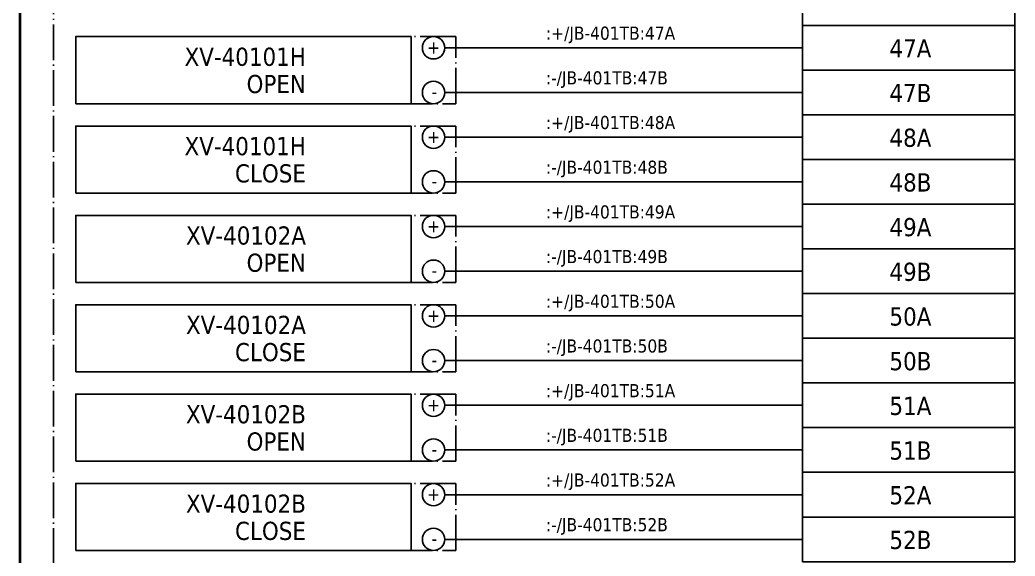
# Model space of a CAD drawing. Header units: millimetres. Extents: x 0 to 1792788, y -13 to 262234.
# Drawn here: x 0 to 89, y 199.5 to 247.5 of the extents above; entities that cross this region are included whole.
import ezdxf
from ezdxf.enums import TextEntityAlignment as Align

# ---------------------------------------------------------------- set-up
doc = ezdxf.new("R2010")
doc.units = ezdxf.units.MM
doc.linetypes.add('EPL_DASHDOT', pattern=[1, 0.8, -0.1, 0, -0.1])
for name, color, linetype, lineweight in [('EPLAN201', 7, 'Continuous', 35), ('EPLAN300', 5, 'Continuous', 25), ('EPLAN302', 5, 'Continuous', 25), ('EPLAN305', 5, 'Continuous', 25), ('EPLAN307', 134, 'EPL_DASHDOT', 25), ('EPLAN311', 7, 'Continuous', 25), ('EPLAN400', 5, 'Continuous', 35), ('EPLAN405', 7, 'Continuous', 25), ('EPLAN421', 5, 'Continuous', 35), ('EPLAN433', 251, 'Continuous', 35), ('EPLAN440', 73, 'Continuous', 35), ('EPLAN451', 7, 'Continuous', 35), ('EPLAN452', 7, 'Continuous', 35), ('EPLAN453', 7, 'Continuous', 35), ('EPLAN500', 7, 'Continuous', 35), ('EPLAN501', 7, 'Continuous', 35), ('EPLAN502', 7, 'Continuous', 35), ('EPLAN503', 7, 'Continuous', 35), ('EPLAN504', 7, 'Continuous', 35)]:
    doc.layers.add(name, color=color, linetype=linetype, lineweight=lineweight)
doc.styles.add('Tahoma', font='')
doc.styles.get('Tahoma').set_extended_font_data('Tahoma')

# ---------------------------------------------------------------- blocks, each defined once
blk = doc.blocks.new('EPLFRAME')
at = {"layer": 'EPLAN201', "linetype": 'Continuous', "lineweight": 35, "ltscale": 4}
blk.add_lwpolyline([(0, 0), (420, 0), (420, 297), (0, 297)], close=True, dxfattribs=at)
at = {"layer": 'EPLAN451', "color": 7, "style": 'Tahoma'}
for tag, p, height in [('14_10014', (101, 12), 2.257), ('14_10015', (185, 12), 2.257), ('14_10011', (101, 5), 2.257), ('14_10013', (332, 5), 1.625), ('14_10151', (73, 1), 1.625), ('14_10300', (415, 1), 1.625)]:
    blk.add_attdef(tag, p, '', height=height, dxfattribs=at)
blk.add_attdef('4_25020', text='', height=1.625, dxfattribs=at).set_placement((413, 1), align=Align.RIGHT)
at = {"layer": 'EPLAN452', "color": 7, "style": 'Tahoma'}
for tag, p, height in [('4_11041', (1, 17), 2.257), ('4_11071[1]', (1, 13), 1.625), ('4_11074[1]', (21, 13), 1.625), ('4_11070[1]', (41, 13), 1.625), ('4_11024', (73, 13), 1.625), ('4_11011', (231, 12), 2.257), ('4_11030', (301, 12), 2.257), ('4_20132_1001', (374, 13), 1.625), ('4_11071[2]', (1, 9), 1.625), ('4_11074[2]', (21, 9), 1.625), ('4_11070[2]', (41, 9), 1.625), ('4_11022', (73, 9), 1.625), ('4_20134_1001', (374, 9), 1.625), ('4_11071[3]', (1, 5), 1.625), ('4_11074[3]', (21, 5), 1.625), ('4_11070[3]', (41, 5), 1.625), ('4_11080', (73, 5), 1.625), ('4_11059', (301, 5), 1.625)]:
    blk.add_attdef(tag, p, '', height=height, dxfattribs=at)
for tag, height, p in [('4_11040', 2.257, (419, 17)), ('4_11000', 1.625, (419, 5)), ('4_11085', 1.625, (141, 1)), ('4_11086', 1.625, (183, 1))]:
    blk.add_attdef(tag, text='', height=height, dxfattribs=at).set_placement(p, align=Align.RIGHT)
at = {"layer": 'EPLAN453', "color": 7, "style": 'Tahoma'}
for tag, p in [('53_19005_1', (21, 293)), ('53_19005', (63, 293)), ('53_19005_8', (105, 293)), ('53_19005_6', (147, 293)), ('53_19005_7', (189, 293)), ('53_19005_9', (231, 293)), ('53_19005_3', (273, 293)), ('53_19005_2', (315, 293)), ('53_19005_4', (357, 293)), ('53_19005_5', (399, 293))]:
    blk.add_attdef(tag, text='', height=1.355, dxfattribs=at).set_placement(p, align=Align.BOTTOM_CENTER)
blk = doc.blocks.new('EPLSYM_LibrarySPECIAL_en_US_Symbol427_Variant5_Placement1_72')
at = {"layer": 'EPLAN421', "color": 5, "style": 'Tahoma'}
for tag, p in [('17_20029[1]', (-0.9525, 3.335)), ('17_20029[2]', (20.0025, 3.335))]:
    blk.add_attdef(tag, text='', height=1.1739, dxfattribs=at).set_placement(p, align=Align.BOTTOM_RIGHT)
at = {"layer": 'EPLAN433', "color": 251, "style": 'Tahoma'}
blk.add_attdef('17_20406_1', text='', height=1.6254, dxfattribs=at).set_placement((0.9525, 1.5875), align=Align.BOTTOM_RIGHT)
blk.add_attdef('17_20406', text='', height=1.6254, dxfattribs=at).set_placement((0.9525, 1.5875), align=Align.BOTTOM_LEFT)
blk = doc.blocks.new('EPLSYM_LibrarySPECIAL_en_US_Symbol427_Variant5_Placement1_73')
at = {"layer": 'EPLAN421', "color": 5, "style": 'Tahoma'}
for tag, p in [('17_20029[1]', (-0.9525, 3.335)), ('17_20029[2]', (20.0025, 3.335))]:
    blk.add_attdef(tag, text='', height=1.1739, dxfattribs=at).set_placement(p, align=Align.BOTTOM_RIGHT)
at = {"layer": 'EPLAN433', "color": 251, "style": 'Tahoma'}
blk.add_attdef('17_20406_1', text='', height=1.6254, dxfattribs=at).set_placement((0.9525, 1.5875), align=Align.BOTTOM_RIGHT)
blk.add_attdef('17_20406', text='', height=1.6254, dxfattribs=at).set_placement((0.9525, 1.5875), align=Align.BOTTOM_LEFT)
blk = doc.blocks.new('EPLSYM_LibrarySPECIAL_en_US_Symbol427_Variant5_Placement1_74')
at = {"layer": 'EPLAN421', "color": 5, "style": 'Tahoma'}
for tag, p in [('17_20029[1]', (-0.9525, 3.335)), ('17_20029[2]', (20.0025, 3.335))]:
    blk.add_attdef(tag, text='', height=1.1739, dxfattribs=at).set_placement(p, align=Align.BOTTOM_RIGHT)
at = {"layer": 'EPLAN433', "color": 251, "style": 'Tahoma'}
blk.add_attdef('17_20406_1', text='', height=1.6254, dxfattribs=at).set_placement((0.9525, 1.5875), align=Align.BOTTOM_RIGHT)
blk.add_attdef('17_20406', text='', height=1.6254, dxfattribs=at).set_placement((0.9525, 1.5875), align=Align.BOTTOM_LEFT)
blk = doc.blocks.new('EPLSYM_LibrarySPECIAL_en_US_Symbol427_Variant5_Placement1_75')
at = {"layer": 'EPLAN421', "color": 5, "style": 'Tahoma'}
for tag, p in [('17_20029[1]', (-0.9525, 3.335)), ('17_20029[2]', (20.0025, 3.335))]:
    blk.add_attdef(tag, text='', height=1.1739, dxfattribs=at).set_placement(p, align=Align.BOTTOM_RIGHT)
at = {"layer": 'EPLAN433', "color": 251, "style": 'Tahoma'}
blk.add_attdef('17_20406_1', text='', height=1.6254, dxfattribs=at).set_placement((0.9525, 1.5875), align=Align.BOTTOM_RIGHT)
blk.add_attdef('17_20406', text='', height=1.6254, dxfattribs=at).set_placement((0.9525, 1.5875), align=Align.BOTTOM_LEFT)
blk = doc.blocks.new('EPLSYM_LibrarySPECIAL_en_US_Symbol427_Variant5_Placement1_76')
at = {"layer": 'EPLAN421', "color": 5, "style": 'Tahoma'}
for tag, p in [('17_20029[1]', (-0.9525, 3.335)), ('17_20029[2]', (20.0025, 3.335))]:
    blk.add_attdef(tag, text='', height=1.1739, dxfattribs=at).set_placement(p, align=Align.BOTTOM_RIGHT)
at = {"layer": 'EPLAN433', "color": 251, "style": 'Tahoma'}
blk.add_attdef('17_20406_1', text='', height=1.6254, dxfattribs=at).set_placement((0.9525, 1.5875), align=Align.BOTTOM_RIGHT)
blk.add_attdef('17_20406', text='', height=1.6254, dxfattribs=at).set_placement((0.9525, 1.5875), align=Align.BOTTOM_LEFT)
blk = doc.blocks.new('EPLSYM_LibrarySPECIAL_en_US_Symbol427_Variant5_Placement1_77')
at = {"layer": 'EPLAN421', "color": 5, "style": 'Tahoma'}
for tag, p in [('17_20029[1]', (-0.9525, 3.335)), ('17_20029[2]', (20.0025, 3.335))]:
    blk.add_attdef(tag, text='', height=1.1739, dxfattribs=at).set_placement(p, align=Align.BOTTOM_RIGHT)
at = {"layer": 'EPLAN433', "color": 251, "style": 'Tahoma'}
blk.add_attdef('17_20406_1', text='', height=1.6254, dxfattribs=at).set_placement((0.9525, 1.5875), align=Align.BOTTOM_RIGHT)
blk.add_attdef('17_20406', text='', height=1.6254, dxfattribs=at).set_placement((0.9525, 1.5875), align=Align.BOTTOM_LEFT)
blk = doc.blocks.new('EPLSYM_LibrarySPECIAL_en_US_Symbol427_Variant5_Placement1_78')
at = {"layer": 'EPLAN421', "color": 5, "style": 'Tahoma'}
for tag, p in [('17_20029[1]', (-0.9525, 3.335)), ('17_20029[2]', (20.0025, 3.335))]:
    blk.add_attdef(tag, text='', height=1.1739, dxfattribs=at).set_placement(p, align=Align.BOTTOM_RIGHT)
at = {"layer": 'EPLAN433', "color": 251, "style": 'Tahoma'}
blk.add_attdef('17_20406_1', text='', height=1.6254, dxfattribs=at).set_placement((0.9525, 1.5875), align=Align.BOTTOM_RIGHT)
blk.add_attdef('17_20406', text='', height=1.6254, dxfattribs=at).set_placement((0.9525, 1.5875), align=Align.BOTTOM_LEFT)
blk = doc.blocks.new('EPLSYM_LibrarySPECIAL_en_US_Symbol427_Variant5_Placement1_79')
at = {"layer": 'EPLAN421', "color": 5, "style": 'Tahoma'}
for tag, p in [('17_20029[1]', (-0.9525, 3.335)), ('17_20029[2]', (20.0025, 3.335))]:
    blk.add_attdef(tag, text='', height=1.1739, dxfattribs=at).set_placement(p, align=Align.BOTTOM_RIGHT)
at = {"layer": 'EPLAN433', "color": 251, "style": 'Tahoma'}
blk.add_attdef('17_20406_1', text='', height=1.6254, dxfattribs=at).set_placement((0.9525, 1.5875), align=Align.BOTTOM_RIGHT)
blk.add_attdef('17_20406', text='', height=1.6254, dxfattribs=at).set_placement((0.9525, 1.5875), align=Align.BOTTOM_LEFT)
blk = doc.blocks.new('EPLSYM_LibrarySPECIAL_en_US_Symbol427_Variant5_Placement1_80')
at = {"layer": 'EPLAN421', "color": 5, "style": 'Tahoma'}
for tag, p in [('17_20029[1]', (-0.9525, 3.335)), ('17_20029[2]', (20.0025, 3.335))]:
    blk.add_attdef(tag, text='', height=1.1739, dxfattribs=at).set_placement(p, align=Align.BOTTOM_RIGHT)
at = {"layer": 'EPLAN433', "color": 251, "style": 'Tahoma'}
blk.add_attdef('17_20406_1', text='', height=1.6254, dxfattribs=at).set_placement((0.9525, 1.5875), align=Align.BOTTOM_RIGHT)
blk.add_attdef('17_20406', text='', height=1.6254, dxfattribs=at).set_placement((0.9525, 1.5875), align=Align.BOTTOM_LEFT)
blk = doc.blocks.new('EPLSYM_LibrarySPECIAL_en_US_Symbol427_Variant5_Placement1_81')
at = {"layer": 'EPLAN421', "color": 5, "style": 'Tahoma'}
for tag, p in [('17_20029[1]', (-0.9525, 3.335)), ('17_20029[2]', (20.0025, 3.335))]:
    blk.add_attdef(tag, text='', height=1.1739, dxfattribs=at).set_placement(p, align=Align.BOTTOM_RIGHT)
at = {"layer": 'EPLAN433', "color": 251, "style": 'Tahoma'}
blk.add_attdef('17_20406_1', text='', height=1.6254, dxfattribs=at).set_placement((0.9525, 1.5875), align=Align.BOTTOM_RIGHT)
blk.add_attdef('17_20406', text='', height=1.6254, dxfattribs=at).set_placement((0.9525, 1.5875), align=Align.BOTTOM_LEFT)
blk = doc.blocks.new('EPLSYM_LibrarySPECIAL_en_US_Symbol427_Variant5_Placement1_82')
at = {"layer": 'EPLAN421', "color": 5, "style": 'Tahoma'}
for tag, p in [('17_20029[1]', (-0.9525, 3.335)), ('17_20029[2]', (20.0025, 3.335))]:
    blk.add_attdef(tag, text='', height=1.1739, dxfattribs=at).set_placement(p, align=Align.BOTTOM_RIGHT)
at = {"layer": 'EPLAN433', "color": 251, "style": 'Tahoma'}
blk.add_attdef('17_20406_1', text='', height=1.6254, dxfattribs=at).set_placement((0.9525, 1.5875), align=Align.BOTTOM_RIGHT)
blk.add_attdef('17_20406', text='', height=1.6254, dxfattribs=at).set_placement((0.9525, 1.5875), align=Align.BOTTOM_LEFT)
blk = doc.blocks.new('EPLSYM_LibrarySPECIAL_en_US_Symbol427_Variant5_Placement1_83')
at = {"layer": 'EPLAN421', "color": 5, "style": 'Tahoma'}
for tag, p in [('17_20029[1]', (-0.9525, 3.335)), ('17_20029[2]', (20.0025, 3.335))]:
    blk.add_attdef(tag, text='', height=1.1739, dxfattribs=at).set_placement(p, align=Align.BOTTOM_RIGHT)
at = {"layer": 'EPLAN433', "color": 251, "style": 'Tahoma'}
blk.add_attdef('17_20406_1', text='', height=1.6254, dxfattribs=at).set_placement((0.9525, 1.5875), align=Align.BOTTOM_RIGHT)
blk.add_attdef('17_20406', text='', height=1.6254, dxfattribs=at).set_placement((0.9525, 1.5875), align=Align.BOTTOM_LEFT)
blk = doc.blocks.new('EPLSYM_LibrarySPECIAL_Symbol17_Variant3_Placement1')
at = {"layer": 'EPLAN302', "lineweight": 25, "ltscale": 4}
blk.add_line((4, 0), (1, 0), dxfattribs=at)
blk.add_circle((0, 0), 1, dxfattribs=at)
at = {"layer": 'EPLAN421', "color": 5, "style": 'Tahoma'}
blk.add_attdef('17_20039', text='', height=1.174, dxfattribs=at).set_placement((3, 1), align=Align.BOTTOM_RIGHT)
blk = doc.blocks.new('EPLSYM_LibrarySPECIAL_Symbol0_Variant0_Placement1_12')
at = {"layer": 'EPLAN305', "lineweight": 25, "ltscale": 4}
blk.add_lwpolyline([(0, -6), (30, -6), (30, 0), (0, 0)], close=True, dxfattribs=at)
at = {"layer": 'EPLAN400', "color": 5, "style": 'Tahoma'}
blk.add_attdef('17_20010', text='', height=2.2575, dxfattribs=at).set_placement((-1.5, -0.9515), align=Align.TOP_RIGHT)
at = {"layer": 'EPLAN440', "color": 73, "style": 'Tahoma'}
blk.add_attdef('17_20300', text='', height=1.6254, dxfattribs=at).set_placement((-1.5, -4.57508), align=Align.TOP_RIGHT)
at = {"layer": 'EPLAN500', "color": 7, "style": 'Tahoma'}
blk.add_attdef('17_20027', text='', height=1.6254, dxfattribs=at).set_placement((-1.5, -7.27508), align=Align.TOP_RIGHT)
at = {"layer": 'EPLAN501', "color": 7, "style": 'Tahoma'}
blk.add_attdef('17_20011', text='', height=1.6254, dxfattribs=at).set_placement((-1.5, -12.83762), align=Align.TOP_RIGHT)
at = {"layer": 'EPLAN502', "color": 7, "style": 'Tahoma'}
blk.add_attdef('17_20025', text='', height=1.6254, dxfattribs=at).set_placement((-1.5, -15.37508), align=Align.TOP_RIGHT)
at = {"layer": 'EPLAN503', "color": 7, "style": 'Tahoma'}
blk.add_attdef('17_20024', text='', height=1.6254, dxfattribs=at).set_placement((-1.5, -18.07508), align=Align.TOP_RIGHT)
at = {"layer": 'EPLAN504', "color": 7, "style": 'Tahoma'}
blk.add_attdef('17_20901[1]', text='', height=1.6254, dxfattribs=at).set_placement((-1.5, -9.97508), align=Align.TOP_RIGHT)
blk = doc.blocks.new('EPLSYM_LibrarySPECIAL_Symbol2_Variant0_Placement1_12')
at = {"layer": 'EPLAN307', "lineweight": 25, "ltscale": 4}
blk.add_lwpolyline([(0, -6), (34, -6), (34, 0), (0, 0)], close=True, dxfattribs=at)
at = {"layer": 'EPLAN400', "color": 5, "style": 'Tahoma'}
blk.add_attdef('88_20010', text='', height=2.2575, dxfattribs=at).set_placement((-1.5, -0.9515), align=Align.TOP_RIGHT)
at = {"layer": 'EPLAN500', "color": 7, "style": 'Tahoma'}
blk.add_attdef('88_20027', text='', height=1.6254, dxfattribs=at).set_placement((-1.5, -4.57508), align=Align.TOP_RIGHT)
at = {"layer": 'EPLAN501', "color": 7, "style": 'Tahoma'}
blk.add_attdef('88_20011', text='', height=1.6254, dxfattribs=at).set_placement((-1.5, -9.97508), align=Align.TOP_RIGHT)
at = {"layer": 'EPLAN502', "color": 7, "style": 'Tahoma'}
blk.add_attdef('88_20025', text='', height=1.6254, dxfattribs=at).set_placement((-1.5, -12.67508), align=Align.TOP_RIGHT)
at = {"layer": 'EPLAN503', "color": 7, "style": 'Tahoma'}
blk.add_attdef('88_20024', text='', height=1.6254, dxfattribs=at).set_placement((-1.5, -15.37508), align=Align.TOP_RIGHT)
at = {"layer": 'EPLAN504', "color": 7, "style": 'Tahoma'}
blk.add_attdef('88_20901[1]', text='', height=1.6254, dxfattribs=at).set_placement((-1.5, -7.27508), align=Align.TOP_RIGHT)
blk = doc.blocks.new('EPLSYM_LibrarySPECIAL_Symbol0_Variant0_Placement1_13')
at = {"layer": 'EPLAN305', "lineweight": 25, "ltscale": 4}
blk.add_lwpolyline([(0, -6), (30, -6), (30, 0), (0, 0)], close=True, dxfattribs=at)
at = {"layer": 'EPLAN400', "color": 5, "style": 'Tahoma'}
blk.add_attdef('17_20010', text='', height=2.2575, dxfattribs=at).set_placement((-1.5, -0.9515), align=Align.TOP_RIGHT)
at = {"layer": 'EPLAN440', "color": 73, "style": 'Tahoma'}
blk.add_attdef('17_20300', text='', height=1.6254, dxfattribs=at).set_placement((-1.5, -4.57508), align=Align.TOP_RIGHT)
at = {"layer": 'EPLAN500', "color": 7, "style": 'Tahoma'}
blk.add_attdef('17_20027', text='', height=1.6254, dxfattribs=at).set_placement((-1.5, -7.27508), align=Align.TOP_RIGHT)
at = {"layer": 'EPLAN501', "color": 7, "style": 'Tahoma'}
blk.add_attdef('17_20011', text='', height=1.6254, dxfattribs=at).set_placement((-1.5, -12.83762), align=Align.TOP_RIGHT)
at = {"layer": 'EPLAN502', "color": 7, "style": 'Tahoma'}
blk.add_attdef('17_20025', text='', height=1.6254, dxfattribs=at).set_placement((-1.5, -15.37508), align=Align.TOP_RIGHT)
at = {"layer": 'EPLAN503', "color": 7, "style": 'Tahoma'}
blk.add_attdef('17_20024', text='', height=1.6254, dxfattribs=at).set_placement((-1.5, -18.07508), align=Align.TOP_RIGHT)
at = {"layer": 'EPLAN504', "color": 7, "style": 'Tahoma'}
blk.add_attdef('17_20901[1]', text='', height=1.6254, dxfattribs=at).set_placement((-1.5, -9.97508), align=Align.TOP_RIGHT)
blk = doc.blocks.new('EPLSYM_LibrarySPECIAL_Symbol2_Variant0_Placement1_13')
at = {"layer": 'EPLAN307', "lineweight": 25, "ltscale": 4}
blk.add_lwpolyline([(0, -6), (34, -6), (34, 0), (0, 0)], close=True, dxfattribs=at)
at = {"layer": 'EPLAN400', "color": 5, "style": 'Tahoma'}
blk.add_attdef('88_20010', text='', height=2.2575, dxfattribs=at).set_placement((-1.5, -0.9515), align=Align.TOP_RIGHT)
at = {"layer": 'EPLAN500', "color": 7, "style": 'Tahoma'}
blk.add_attdef('88_20027', text='', height=1.6254, dxfattribs=at).set_placement((-1.5, -4.57508), align=Align.TOP_RIGHT)
at = {"layer": 'EPLAN501', "color": 7, "style": 'Tahoma'}
blk.add_attdef('88_20011', text='', height=1.6254, dxfattribs=at).set_placement((-1.5, -9.97508), align=Align.TOP_RIGHT)
at = {"layer": 'EPLAN502', "color": 7, "style": 'Tahoma'}
blk.add_attdef('88_20025', text='', height=1.6254, dxfattribs=at).set_placement((-1.5, -12.67508), align=Align.TOP_RIGHT)
at = {"layer": 'EPLAN503', "color": 7, "style": 'Tahoma'}
blk.add_attdef('88_20024', text='', height=1.6254, dxfattribs=at).set_placement((-1.5, -15.37508), align=Align.TOP_RIGHT)
at = {"layer": 'EPLAN504', "color": 7, "style": 'Tahoma'}
blk.add_attdef('88_20901[1]', text='', height=1.6254, dxfattribs=at).set_placement((-1.5, -7.27508), align=Align.TOP_RIGHT)
blk = doc.blocks.new('EPLSYM_LibrarySPECIAL_Symbol0_Variant0_Placement1_14')
at = {"layer": 'EPLAN305', "lineweight": 25, "ltscale": 4}
blk.add_lwpolyline([(0, -6), (30, -6), (30, 0), (0, 0)], close=True, dxfattribs=at)
at = {"layer": 'EPLAN400', "color": 5, "style": 'Tahoma'}
blk.add_attdef('17_20010', text='', height=2.2575, dxfattribs=at).set_placement((-1.5, -0.9515), align=Align.TOP_RIGHT)
at = {"layer": 'EPLAN440', "color": 73, "style": 'Tahoma'}
blk.add_attdef('17_20300', text='', height=1.6254, dxfattribs=at).set_placement((-1.5, -4.57508), align=Align.TOP_RIGHT)
at = {"layer": 'EPLAN500', "color": 7, "style": 'Tahoma'}
blk.add_attdef('17_20027', text='', height=1.6254, dxfattribs=at).set_placement((-1.5, -7.27508), align=Align.TOP_RIGHT)
at = {"layer": 'EPLAN501', "color": 7, "style": 'Tahoma'}
blk.add_attdef('17_20011', text='', height=1.6254, dxfattribs=at).set_placement((-1.5, -12.83762), align=Align.TOP_RIGHT)
at = {"layer": 'EPLAN502', "color": 7, "style": 'Tahoma'}
blk.add_attdef('17_20025', text='', height=1.6254, dxfattribs=at).set_placement((-1.5, -15.37508), align=Align.TOP_RIGHT)
at = {"layer": 'EPLAN503', "color": 7, "style": 'Tahoma'}
blk.add_attdef('17_20024', text='', height=1.6254, dxfattribs=at).set_placement((-1.5, -18.07508), align=Align.TOP_RIGHT)
at = {"layer": 'EPLAN504', "color": 7, "style": 'Tahoma'}
blk.add_attdef('17_20901[1]', text='', height=1.6254, dxfattribs=at).set_placement((-1.5, -9.97508), align=Align.TOP_RIGHT)
blk = doc.blocks.new('EPLSYM_LibrarySPECIAL_Symbol2_Variant0_Placement1_14')
at = {"layer": 'EPLAN307', "lineweight": 25, "ltscale": 4}
blk.add_lwpolyline([(0, -6), (34, -6), (34, 0), (0, 0)], close=True, dxfattribs=at)
at = {"layer": 'EPLAN400', "color": 5, "style": 'Tahoma'}
blk.add_attdef('88_20010', text='', height=2.2575, dxfattribs=at).set_placement((-1.5, -0.9515), align=Align.TOP_RIGHT)
at = {"layer": 'EPLAN500', "color": 7, "style": 'Tahoma'}
blk.add_attdef('88_20027', text='', height=1.6254, dxfattribs=at).set_placement((-1.5, -4.57508), align=Align.TOP_RIGHT)
at = {"layer": 'EPLAN501', "color": 7, "style": 'Tahoma'}
blk.add_attdef('88_20011', text='', height=1.6254, dxfattribs=at).set_placement((-1.5, -9.97508), align=Align.TOP_RIGHT)
at = {"layer": 'EPLAN502', "color": 7, "style": 'Tahoma'}
blk.add_attdef('88_20025', text='', height=1.6254, dxfattribs=at).set_placement((-1.5, -12.67508), align=Align.TOP_RIGHT)
at = {"layer": 'EPLAN503', "color": 7, "style": 'Tahoma'}
blk.add_attdef('88_20024', text='', height=1.6254, dxfattribs=at).set_placement((-1.5, -15.37508), align=Align.TOP_RIGHT)
at = {"layer": 'EPLAN504', "color": 7, "style": 'Tahoma'}
blk.add_attdef('88_20901[1]', text='', height=1.6254, dxfattribs=at).set_placement((-1.5, -7.27508), align=Align.TOP_RIGHT)
blk = doc.blocks.new('EPLSYM_LibrarySPECIAL_Symbol0_Variant0_Placement1_15')
at = {"layer": 'EPLAN305', "lineweight": 25, "ltscale": 4}
blk.add_lwpolyline([(0, -6), (30, -6), (30, 0), (0, 0)], close=True, dxfattribs=at)
at = {"layer": 'EPLAN400', "color": 5, "style": 'Tahoma'}
blk.add_attdef('17_20010', text='', height=2.2575, dxfattribs=at).set_placement((-1.5, -0.9515), align=Align.TOP_RIGHT)
at = {"layer": 'EPLAN440', "color": 73, "style": 'Tahoma'}
blk.add_attdef('17_20300', text='', height=1.6254, dxfattribs=at).set_placement((-1.5, -4.57508), align=Align.TOP_RIGHT)
at = {"layer": 'EPLAN500', "color": 7, "style": 'Tahoma'}
blk.add_attdef('17_20027', text='', height=1.6254, dxfattribs=at).set_placement((-1.5, -7.27508), align=Align.TOP_RIGHT)
at = {"layer": 'EPLAN501', "color": 7, "style": 'Tahoma'}
blk.add_attdef('17_20011', text='', height=1.6254, dxfattribs=at).set_placement((-1.5, -12.83762), align=Align.TOP_RIGHT)
at = {"layer": 'EPLAN502', "color": 7, "style": 'Tahoma'}
blk.add_attdef('17_20025', text='', height=1.6254, dxfattribs=at).set_placement((-1.5, -15.37508), align=Align.TOP_RIGHT)
at = {"layer": 'EPLAN503', "color": 7, "style": 'Tahoma'}
blk.add_attdef('17_20024', text='', height=1.6254, dxfattribs=at).set_placement((-1.5, -18.07508), align=Align.TOP_RIGHT)
at = {"layer": 'EPLAN504', "color": 7, "style": 'Tahoma'}
blk.add_attdef('17_20901[1]', text='', height=1.6254, dxfattribs=at).set_placement((-1.5, -9.97508), align=Align.TOP_RIGHT)
blk = doc.blocks.new('EPLSYM_LibrarySPECIAL_Symbol2_Variant0_Placement1_15')
at = {"layer": 'EPLAN307', "lineweight": 25, "ltscale": 4}
blk.add_lwpolyline([(0, -6), (34, -6), (34, 0), (0, 0)], close=True, dxfattribs=at)
at = {"layer": 'EPLAN400', "color": 5, "style": 'Tahoma'}
blk.add_attdef('88_20010', text='', height=2.2575, dxfattribs=at).set_placement((-1.5, -0.9515), align=Align.TOP_RIGHT)
at = {"layer": 'EPLAN500', "color": 7, "style": 'Tahoma'}
blk.add_attdef('88_20027', text='', height=1.6254, dxfattribs=at).set_placement((-1.5, -4.57508), align=Align.TOP_RIGHT)
at = {"layer": 'EPLAN501', "color": 7, "style": 'Tahoma'}
blk.add_attdef('88_20011', text='', height=1.6254, dxfattribs=at).set_placement((-1.5, -9.97508), align=Align.TOP_RIGHT)
at = {"layer": 'EPLAN502', "color": 7, "style": 'Tahoma'}
blk.add_attdef('88_20025', text='', height=1.6254, dxfattribs=at).set_placement((-1.5, -12.67508), align=Align.TOP_RIGHT)
at = {"layer": 'EPLAN503', "color": 7, "style": 'Tahoma'}
blk.add_attdef('88_20024', text='', height=1.6254, dxfattribs=at).set_placement((-1.5, -15.37508), align=Align.TOP_RIGHT)
at = {"layer": 'EPLAN504', "color": 7, "style": 'Tahoma'}
blk.add_attdef('88_20901[1]', text='', height=1.6254, dxfattribs=at).set_placement((-1.5, -7.27508), align=Align.TOP_RIGHT)
blk = doc.blocks.new('EPLSYM_LibrarySPECIAL_Symbol0_Variant0_Placement1_16')
at = {"layer": 'EPLAN305', "lineweight": 25, "ltscale": 4}
blk.add_lwpolyline([(0, -6), (30, -6), (30, 0), (0, 0)], close=True, dxfattribs=at)
at = {"layer": 'EPLAN400', "color": 5, "style": 'Tahoma'}
blk.add_attdef('17_20010', text='', height=2.2575, dxfattribs=at).set_placement((-1.5, -0.9515), align=Align.TOP_RIGHT)
at = {"layer": 'EPLAN440', "color": 73, "style": 'Tahoma'}
blk.add_attdef('17_20300', text='', height=1.6254, dxfattribs=at).set_placement((-1.5, -4.57508), align=Align.TOP_RIGHT)
at = {"layer": 'EPLAN500', "color": 7, "style": 'Tahoma'}
blk.add_attdef('17_20027', text='', height=1.6254, dxfattribs=at).set_placement((-1.5, -7.27508), align=Align.TOP_RIGHT)
at = {"layer": 'EPLAN501', "color": 7, "style": 'Tahoma'}
blk.add_attdef('17_20011', text='', height=1.6254, dxfattribs=at).set_placement((-1.5, -12.83762), align=Align.TOP_RIGHT)
at = {"layer": 'EPLAN502', "color": 7, "style": 'Tahoma'}
blk.add_attdef('17_20025', text='', height=1.6254, dxfattribs=at).set_placement((-1.5, -15.37508), align=Align.TOP_RIGHT)
at = {"layer": 'EPLAN503', "color": 7, "style": 'Tahoma'}
blk.add_attdef('17_20024', text='', height=1.6254, dxfattribs=at).set_placement((-1.5, -18.07508), align=Align.TOP_RIGHT)
at = {"layer": 'EPLAN504', "color": 7, "style": 'Tahoma'}
blk.add_attdef('17_20901[1]', text='', height=1.6254, dxfattribs=at).set_placement((-1.5, -9.97508), align=Align.TOP_RIGHT)
blk = doc.blocks.new('EPLSYM_LibrarySPECIAL_Symbol2_Variant0_Placement1_16')
at = {"layer": 'EPLAN307', "lineweight": 25, "ltscale": 4}
blk.add_lwpolyline([(0, -6), (34, -6), (34, 0), (0, 0)], close=True, dxfattribs=at)
at = {"layer": 'EPLAN400', "color": 5, "style": 'Tahoma'}
blk.add_attdef('88_20010', text='', height=2.2575, dxfattribs=at).set_placement((-1.5, -0.9515), align=Align.TOP_RIGHT)
at = {"layer": 'EPLAN500', "color": 7, "style": 'Tahoma'}
blk.add_attdef('88_20027', text='', height=1.6254, dxfattribs=at).set_placement((-1.5, -4.57508), align=Align.TOP_RIGHT)
at = {"layer": 'EPLAN501', "color": 7, "style": 'Tahoma'}
blk.add_attdef('88_20011', text='', height=1.6254, dxfattribs=at).set_placement((-1.5, -9.97508), align=Align.TOP_RIGHT)
at = {"layer": 'EPLAN502', "color": 7, "style": 'Tahoma'}
blk.add_attdef('88_20025', text='', height=1.6254, dxfattribs=at).set_placement((-1.5, -12.67508), align=Align.TOP_RIGHT)
at = {"layer": 'EPLAN503', "color": 7, "style": 'Tahoma'}
blk.add_attdef('88_20024', text='', height=1.6254, dxfattribs=at).set_placement((-1.5, -15.37508), align=Align.TOP_RIGHT)
at = {"layer": 'EPLAN504', "color": 7, "style": 'Tahoma'}
blk.add_attdef('88_20901[1]', text='', height=1.6254, dxfattribs=at).set_placement((-1.5, -7.27508), align=Align.TOP_RIGHT)
blk = doc.blocks.new('EPLSYM_LibrarySPECIAL_Symbol0_Variant0_Placement1_17')
at = {"layer": 'EPLAN305', "lineweight": 25, "ltscale": 4}
blk.add_lwpolyline([(0, -6), (30, -6), (30, 0), (0, 0)], close=True, dxfattribs=at)
at = {"layer": 'EPLAN400', "color": 5, "style": 'Tahoma'}
blk.add_attdef('17_20010', text='', height=2.2575, dxfattribs=at).set_placement((-1.5, -0.9515), align=Align.TOP_RIGHT)
at = {"layer": 'EPLAN440', "color": 73, "style": 'Tahoma'}
blk.add_attdef('17_20300', text='', height=1.6254, dxfattribs=at).set_placement((-1.5, -4.57508), align=Align.TOP_RIGHT)
at = {"layer": 'EPLAN500', "color": 7, "style": 'Tahoma'}
blk.add_attdef('17_20027', text='', height=1.6254, dxfattribs=at).set_placement((-1.5, -7.27508), align=Align.TOP_RIGHT)
at = {"layer": 'EPLAN501', "color": 7, "style": 'Tahoma'}
blk.add_attdef('17_20011', text='', height=1.6254, dxfattribs=at).set_placement((-1.5, -12.83762), align=Align.TOP_RIGHT)
at = {"layer": 'EPLAN502', "color": 7, "style": 'Tahoma'}
blk.add_attdef('17_20025', text='', height=1.6254, dxfattribs=at).set_placement((-1.5, -15.37508), align=Align.TOP_RIGHT)
at = {"layer": 'EPLAN503', "color": 7, "style": 'Tahoma'}
blk.add_attdef('17_20024', text='', height=1.6254, dxfattribs=at).set_placement((-1.5, -18.07508), align=Align.TOP_RIGHT)
at = {"layer": 'EPLAN504', "color": 7, "style": 'Tahoma'}
blk.add_attdef('17_20901[1]', text='', height=1.6254, dxfattribs=at).set_placement((-1.5, -9.97508), align=Align.TOP_RIGHT)
blk = doc.blocks.new('EPLSYM_LibrarySPECIAL_Symbol2_Variant0_Placement1_17')
at = {"layer": 'EPLAN307', "lineweight": 25, "ltscale": 4}
blk.add_lwpolyline([(0, -6), (34, -6), (34, 0), (0, 0)], close=True, dxfattribs=at)
at = {"layer": 'EPLAN400', "color": 5, "style": 'Tahoma'}
blk.add_attdef('88_20010', text='', height=2.2575, dxfattribs=at).set_placement((-1.5, -0.9515), align=Align.TOP_RIGHT)
at = {"layer": 'EPLAN500', "color": 7, "style": 'Tahoma'}
blk.add_attdef('88_20027', text='', height=1.6254, dxfattribs=at).set_placement((-1.5, -4.57508), align=Align.TOP_RIGHT)
at = {"layer": 'EPLAN501', "color": 7, "style": 'Tahoma'}
blk.add_attdef('88_20011', text='', height=1.6254, dxfattribs=at).set_placement((-1.5, -9.97508), align=Align.TOP_RIGHT)
at = {"layer": 'EPLAN502', "color": 7, "style": 'Tahoma'}
blk.add_attdef('88_20025', text='', height=1.6254, dxfattribs=at).set_placement((-1.5, -12.67508), align=Align.TOP_RIGHT)
at = {"layer": 'EPLAN503', "color": 7, "style": 'Tahoma'}
blk.add_attdef('88_20024', text='', height=1.6254, dxfattribs=at).set_placement((-1.5, -15.37508), align=Align.TOP_RIGHT)
at = {"layer": 'EPLAN504', "color": 7, "style": 'Tahoma'}
blk.add_attdef('88_20901[1]', text='', height=1.6254, dxfattribs=at).set_placement((-1.5, -7.27508), align=Align.TOP_RIGHT)
blk = doc.blocks.new('EPLSYM_LibrarySPECIAL_Symbol308_Variant0_Placement0')
at = {"layer": 'EPLAN405', "color": 7, "style": 'Tahoma'}
for tag, p in [('17_31011', (1.5, 6.35)), ('17_31002', (1.5, 0.5))]:
    blk.add_attdef(tag, text='', height=1.174, dxfattribs=at).set_placement(p, align=Align.BOTTOM_LEFT)
for tag, p in [('17_31004', (1.5, 4.4)), ('17_31003', (1.5, 2.45))]:
    blk.add_attdef(tag, p, '', height=1.174, dxfattribs=at)
blk = doc.blocks.new('EPLSYM_LibrarySPECIAL_Symbol2_Variant0_Placement1_22')
at = {"layer": 'EPLAN307', "lineweight": 25, "ltscale": 4}
blk.add_lwpolyline([(0, -182), (119, -182), (119, 0), (0, 0)], close=True, dxfattribs=at)
at = {"layer": 'EPLAN400', "color": 5, "style": 'Tahoma'}
blk.add_attdef('88_20010', text='', height=2.2575, dxfattribs=at).set_placement((-1.5, -0.9515), align=Align.TOP_RIGHT)
at = {"layer": 'EPLAN500', "color": 7, "style": 'Tahoma'}
blk.add_attdef('88_20027', text='', height=1.6254, dxfattribs=at).set_placement((-1.5, -4.57508), align=Align.TOP_RIGHT)
at = {"layer": 'EPLAN501', "color": 7, "style": 'Tahoma'}
blk.add_attdef('88_20011', text='', height=1.6254, dxfattribs=at).set_placement((-1.5, -9.97508), align=Align.TOP_RIGHT)
at = {"layer": 'EPLAN502', "color": 7, "style": 'Tahoma'}
blk.add_attdef('88_20025', text='', height=1.6254, dxfattribs=at).set_placement((-1.5, -12.67508), align=Align.TOP_RIGHT)
at = {"layer": 'EPLAN503', "color": 7, "style": 'Tahoma'}
blk.add_attdef('88_20024', text='', height=1.6254, dxfattribs=at).set_placement((-1.5, -15.37508), align=Align.TOP_RIGHT)
at = {"layer": 'EPLAN504', "color": 7, "style": 'Tahoma'}
blk.add_attdef('88_20901[1]', text='', height=1.6254, dxfattribs=at).set_placement((-1.5, -7.27508), align=Align.TOP_RIGHT)

msp = doc.modelspace()

# ---------------------------------------------------------------- linework, layer by layer
at = {"layer": 'EPLAN300', "lineweight": 25, "ltscale": 4}
for points in [[(70, 247), (89, 247), (89, 251), (70, 251)], [(70, 243), (89, 243), (89, 247), (70, 247)], [(70, 239), (89, 239), (89, 243), (70, 243)], [(70, 235), (89, 235), (89, 239), (70, 239)], [(70, 231), (89, 231), (89, 235), (70, 235)], [(70, 227), (89, 227), (89, 231), (70, 231)], [(70, 223), (89, 223), (89, 227), (70, 227)], [(70, 219), (89, 219), (89, 223), (70, 223)], [(70, 215), (89, 215), (89, 219), (70, 219)], [(70, 211), (89, 211), (89, 215), (70, 215)], [(70, 207), (89, 207), (89, 211), (70, 211)], [(70, 203), (89, 203), (89, 207), (70, 207)], [(70, 199), (89, 199), (89, 203), (70, 203)]]:
    msp.add_lwpolyline(points, close=True, dxfattribs=at)
at = {"layer": 'EPLAN311', "ltscale": 4}
for p, q in [((70, 245), (39, 245)), ((70, 241), (39, 241)), ((70, 237), (39, 237)), ((70, 233), (39, 233)), ((70, 229), (39, 229)), ((70, 225), (39, 225)), ((70, 221), (39, 221)), ((70, 217), (39, 217)), ((70, 213), (39, 213)), ((70, 209), (39, 209)), ((70, 205), (39, 205)), ((70, 201), (39, 201))]:
    msp.add_line(p, q, dxfattribs=at)

# ---------------------------------------------------------------- block references
for name, p in [('EPLFRAME', (0, 0)), ('EPLSYM_LibrarySPECIAL_Symbol2_Variant0_Placement1_22', (3, 284)), ('EPLSYM_LibrarySPECIAL_Symbol2_Variant0_Placement1_12', (5, 246)), ('EPLSYM_LibrarySPECIAL_Symbol2_Variant0_Placement1_13', (5, 238)), ('EPLSYM_LibrarySPECIAL_Symbol2_Variant0_Placement1_14', (5, 230)), ('EPLSYM_LibrarySPECIAL_Symbol2_Variant0_Placement1_15', (5, 222)), ('EPLSYM_LibrarySPECIAL_Symbol2_Variant0_Placement1_16', (5, 214)), ('EPLSYM_LibrarySPECIAL_Symbol2_Variant0_Placement1_17', (5, 206))]:
    msp.add_blockref(name, p)
ref = msp.add_blockref('EPLSYM_LibrarySPECIAL_Symbol308_Variant0_Placement0', (47, 245))
ref.add_attrib('17_31011', ':+/JB-401TB:47A', dxfattribs={"layer": 'EPLAN405', "color": 7, "height": 1.1739, "style": 'Tahoma'}).set_placement((47.055, 245.374), align=Align.BOTTOM_LEFT)
ref = msp.add_blockref('EPLSYM_LibrarySPECIAL_Symbol0_Variant0_Placement1_12', (5, 246))
ref.add_attrib('17_20011', 'XV-40101H', dxfattribs={"layer": 'EPLAN501', "color": 7, "height": 1.6254, "style": 'Tahoma'}).set_placement((25.586, 245.012), align=Align.TOP_RIGHT)
ref.add_attrib('17_20011/1', 'OPEN', dxfattribs={"layer": 'EPLAN501', "color": 7, "height": 1.6254, "style": 'Tahoma'}).set_placement((25.586, 242.574), align=Align.TOP_RIGHT)
ref = msp.add_blockref('EPLSYM_LibrarySPECIAL_Symbol17_Variant3_Placement1', (37, 245))
ref.add_attrib('17_20039', '+', dxfattribs={"layer": 'EPLAN421', "color": 5, "height": 1.174, "style": 'Tahoma'}).set_placement((37.591, 244.117), align=Align.BOTTOM_RIGHT)
ref = msp.add_blockref('EPLSYM_LibrarySPECIAL_en_US_Symbol427_Variant5_Placement1_72', (70, 245))
ref.add_attrib('17_20011', '47A', dxfattribs={"layer": 'EPLAN501', "color": 7, "height": 1.6254, "style": 'Tahoma'}).set_placement((79.661, 243.65), align=Align.BOTTOM_CENTER)
ref = msp.add_blockref('EPLSYM_LibrarySPECIAL_Symbol308_Variant0_Placement0', (47, 241))
ref.add_attrib('17_31011', ':-/JB-401TB:47B', dxfattribs={"layer": 'EPLAN405', "color": 7, "height": 1.1739, "style": 'Tahoma'}).set_placement((47.055, 241.374), align=Align.BOTTOM_LEFT)
ref = msp.add_blockref('EPLSYM_LibrarySPECIAL_Symbol17_Variant3_Placement1', (37, 241))
ref.add_attrib('17_20039', '-', dxfattribs={"layer": 'EPLAN421', "color": 5, "height": 1.174, "style": 'Tahoma'}).set_placement((37.316, 240.132), align=Align.BOTTOM_RIGHT)
ref = msp.add_blockref('EPLSYM_LibrarySPECIAL_en_US_Symbol427_Variant5_Placement1_73', (70, 241))
ref.add_attrib('17_20011', '47B', dxfattribs={"layer": 'EPLAN501', "color": 7, "height": 1.6254, "style": 'Tahoma'}).set_placement((79.661, 239.65), align=Align.BOTTOM_CENTER)
ref = msp.add_blockref('EPLSYM_LibrarySPECIAL_Symbol308_Variant0_Placement0', (47, 237))
ref.add_attrib('17_31011', ':+/JB-401TB:48A', dxfattribs={"layer": 'EPLAN405', "color": 7, "height": 1.1739, "style": 'Tahoma'}).set_placement((47.055, 237.374), align=Align.BOTTOM_LEFT)
ref = msp.add_blockref('EPLSYM_LibrarySPECIAL_Symbol0_Variant0_Placement1_13', (5, 238))
ref.add_attrib('17_20011', 'XV-40101H', dxfattribs={"layer": 'EPLAN501', "color": 7, "height": 1.6254, "style": 'Tahoma'}).set_placement((25.586, 237.012), align=Align.TOP_RIGHT)
ref.add_attrib('17_20011/1', 'CLOSE', dxfattribs={"layer": 'EPLAN501', "color": 7, "height": 1.6254, "style": 'Tahoma'}).set_placement((25.586, 234.574), align=Align.TOP_RIGHT)
ref = msp.add_blockref('EPLSYM_LibrarySPECIAL_Symbol17_Variant3_Placement1', (37, 237))
ref.add_attrib('17_20039', '+', dxfattribs={"layer": 'EPLAN421', "color": 5, "height": 1.174, "style": 'Tahoma'}).set_placement((37.591, 236.117), align=Align.BOTTOM_RIGHT)
ref = msp.add_blockref('EPLSYM_LibrarySPECIAL_en_US_Symbol427_Variant5_Placement1_74', (70, 237))
ref.add_attrib('17_20011', '48A', dxfattribs={"layer": 'EPLAN501', "color": 7, "height": 1.6254, "style": 'Tahoma'}).set_placement((79.661, 235.65), align=Align.BOTTOM_CENTER)
ref = msp.add_blockref('EPLSYM_LibrarySPECIAL_Symbol308_Variant0_Placement0', (47, 233))
ref.add_attrib('17_31011', ':-/JB-401TB:48B', dxfattribs={"layer": 'EPLAN405', "color": 7, "height": 1.1739, "style": 'Tahoma'}).set_placement((47.055, 233.374), align=Align.BOTTOM_LEFT)
ref = msp.add_blockref('EPLSYM_LibrarySPECIAL_Symbol17_Variant3_Placement1', (37, 233))
ref.add_attrib('17_20039', '-', dxfattribs={"layer": 'EPLAN421', "color": 5, "height": 1.174, "style": 'Tahoma'}).set_placement((37.316, 232.132), align=Align.BOTTOM_RIGHT)
ref = msp.add_blockref('EPLSYM_LibrarySPECIAL_en_US_Symbol427_Variant5_Placement1_75', (70, 233))
ref.add_attrib('17_20011', '48B', dxfattribs={"layer": 'EPLAN501', "color": 7, "height": 1.6254, "style": 'Tahoma'}).set_placement((79.661, 231.65), align=Align.BOTTOM_CENTER)
ref = msp.add_blockref('EPLSYM_LibrarySPECIAL_Symbol308_Variant0_Placement0', (47, 229))
ref.add_attrib('17_31011', ':+/JB-401TB:49A', dxfattribs={"layer": 'EPLAN405', "color": 7, "height": 1.1739, "style": 'Tahoma'}).set_placement((47.055, 229.374), align=Align.BOTTOM_LEFT)
ref = msp.add_blockref('EPLSYM_LibrarySPECIAL_Symbol0_Variant0_Placement1_14', (5, 230))
ref.add_attrib('17_20011', 'XV-40102A', dxfattribs={"layer": 'EPLAN501', "color": 7, "height": 1.6254, "style": 'Tahoma'}).set_placement((25.586, 229.012), align=Align.TOP_RIGHT)
ref.add_attrib('17_20011/1', 'OPEN', dxfattribs={"layer": 'EPLAN501', "color": 7, "height": 1.6254, "style": 'Tahoma'}).set_placement((25.586, 226.574), align=Align.TOP_RIGHT)
ref = msp.add_blockref('EPLSYM_LibrarySPECIAL_Symbol17_Variant3_Placement1', (37, 229))
ref.add_attrib('17_20039', '+', dxfattribs={"layer": 'EPLAN421', "color": 5, "height": 1.174, "style": 'Tahoma'}).set_placement((37.591, 228.117), align=Align.BOTTOM_RIGHT)
ref = msp.add_blockref('EPLSYM_LibrarySPECIAL_en_US_Symbol427_Variant5_Placement1_76', (70, 229))
ref.add_attrib('17_20011', '49A', dxfattribs={"layer": 'EPLAN501', "color": 7, "height": 1.6254, "style": 'Tahoma'}).set_placement((79.661, 227.65), align=Align.BOTTOM_CENTER)
ref = msp.add_blockref('EPLSYM_LibrarySPECIAL_Symbol308_Variant0_Placement0', (47, 225))
ref.add_attrib('17_31011', ':-/JB-401TB:49B', dxfattribs={"layer": 'EPLAN405', "color": 7, "height": 1.1739, "style": 'Tahoma'}).set_placement((47.055, 225.374), align=Align.BOTTOM_LEFT)
ref = msp.add_blockref('EPLSYM_LibrarySPECIAL_Symbol17_Variant3_Placement1', (37, 225))
ref.add_attrib('17_20039', '-', dxfattribs={"layer": 'EPLAN421', "color": 5, "height": 1.174, "style": 'Tahoma'}).set_placement((37.316, 224.132), align=Align.BOTTOM_RIGHT)
ref = msp.add_blockref('EPLSYM_LibrarySPECIAL_en_US_Symbol427_Variant5_Placement1_77', (70, 225))
ref.add_attrib('17_20011', '49B', dxfattribs={"layer": 'EPLAN501', "color": 7, "height": 1.6254, "style": 'Tahoma'}).set_placement((79.661, 223.65), align=Align.BOTTOM_CENTER)
ref = msp.add_blockref('EPLSYM_LibrarySPECIAL_Symbol308_Variant0_Placement0', (47, 221))
ref.add_attrib('17_31011', ':+/JB-401TB:50A', dxfattribs={"layer": 'EPLAN405', "color": 7, "height": 1.1739, "style": 'Tahoma'}).set_placement((47.055, 221.374), align=Align.BOTTOM_LEFT)
ref = msp.add_blockref('EPLSYM_LibrarySPECIAL_Symbol0_Variant0_Placement1_15', (5, 222))
ref.add_attrib('17_20011', 'XV-40102A', dxfattribs={"layer": 'EPLAN501', "color": 7, "height": 1.6254, "style": 'Tahoma'}).set_placement((25.586, 221.012), align=Align.TOP_RIGHT)
ref.add_attrib('17_20011/1', 'CLOSE', dxfattribs={"layer": 'EPLAN501', "color": 7, "height": 1.6254, "style": 'Tahoma'}).set_placement((25.586, 218.574), align=Align.TOP_RIGHT)
ref = msp.add_blockref('EPLSYM_LibrarySPECIAL_Symbol17_Variant3_Placement1', (37, 221))
ref.add_attrib('17_20039', '+', dxfattribs={"layer": 'EPLAN421', "color": 5, "height": 1.174, "style": 'Tahoma'}).set_placement((37.591, 220.117), align=Align.BOTTOM_RIGHT)
ref = msp.add_blockref('EPLSYM_LibrarySPECIAL_en_US_Symbol427_Variant5_Placement1_78', (70, 221))
ref.add_attrib('17_20011', '50A', dxfattribs={"layer": 'EPLAN501', "color": 7, "height": 1.6254, "style": 'Tahoma'}).set_placement((79.661, 219.65), align=Align.BOTTOM_CENTER)
ref = msp.add_blockref('EPLSYM_LibrarySPECIAL_Symbol308_Variant0_Placement0', (47, 217))
ref.add_attrib('17_31011', ':-/JB-401TB:50B', dxfattribs={"layer": 'EPLAN405', "color": 7, "height": 1.1739, "style": 'Tahoma'}).set_placement((47.055, 217.374), align=Align.BOTTOM_LEFT)
ref = msp.add_blockref('EPLSYM_LibrarySPECIAL_Symbol17_Variant3_Placement1', (37, 217))
ref.add_attrib('17_20039', '-', dxfattribs={"layer": 'EPLAN421', "color": 5, "height": 1.174, "style": 'Tahoma'}).set_placement((37.316, 216.132), align=Align.BOTTOM_RIGHT)
ref = msp.add_blockref('EPLSYM_LibrarySPECIAL_en_US_Symbol427_Variant5_Placement1_79', (70, 217))
ref.add_attrib('17_20011', '50B', dxfattribs={"layer": 'EPLAN501', "color": 7, "height": 1.6254, "style": 'Tahoma'}).set_placement((79.661, 215.65), align=Align.BOTTOM_CENTER)
ref = msp.add_blockref('EPLSYM_LibrarySPECIAL_Symbol308_Variant0_Placement0', (47, 213))
ref.add_attrib('17_31011', ':+/JB-401TB:51A', dxfattribs={"layer": 'EPLAN405', "color": 7, "height": 1.1739, "style": 'Tahoma'}).set_placement((47.055, 213.374), align=Align.BOTTOM_LEFT)
ref = msp.add_blockref('EPLSYM_LibrarySPECIAL_Symbol0_Variant0_Placement1_16', (5, 214))
ref.add_attrib('17_20011', 'XV-40102B', dxfattribs={"layer": 'EPLAN501', "color": 7, "height": 1.6254, "style": 'Tahoma'}).set_placement((25.586, 213.012), align=Align.TOP_RIGHT)
ref.add_attrib('17_20011/1', 'OPEN', dxfattribs={"layer": 'EPLAN501', "color": 7, "height": 1.6254, "style": 'Tahoma'}).set_placement((25.586, 210.574), align=Align.TOP_RIGHT)
ref = msp.add_blockref('EPLSYM_LibrarySPECIAL_Symbol17_Variant3_Placement1', (37, 213))
ref.add_attrib('17_20039', '+', dxfattribs={"layer": 'EPLAN421', "color": 5, "height": 1.174, "style": 'Tahoma'}).set_placement((37.591, 212.117), align=Align.BOTTOM_RIGHT)
ref = msp.add_blockref('EPLSYM_LibrarySPECIAL_en_US_Symbol427_Variant5_Placement1_80', (70, 213))
ref.add_attrib('17_20011', '51A', dxfattribs={"layer": 'EPLAN501', "color": 7, "height": 1.6254, "style": 'Tahoma'}).set_placement((79.661, 211.65), align=Align.BOTTOM_CENTER)
ref = msp.add_blockref('EPLSYM_LibrarySPECIAL_Symbol308_Variant0_Placement0', (47, 209))
ref.add_attrib('17_31011', ':-/JB-401TB:51B', dxfattribs={"layer": 'EPLAN405', "color": 7, "height": 1.1739, "style": 'Tahoma'}).set_placement((47.055, 209.374), align=Align.BOTTOM_LEFT)
ref = msp.add_blockref('EPLSYM_LibrarySPECIAL_Symbol17_Variant3_Placement1', (37, 209))
ref.add_attrib('17_20039', '-', dxfattribs={"layer": 'EPLAN421', "color": 5, "height": 1.174, "style": 'Tahoma'}).set_placement((37.316, 208.132), align=Align.BOTTOM_RIGHT)
ref = msp.add_blockref('EPLSYM_LibrarySPECIAL_en_US_Symbol427_Variant5_Placement1_81', (70, 209))
ref.add_attrib('17_20011', '51B', dxfattribs={"layer": 'EPLAN501', "color": 7, "height": 1.6254, "style": 'Tahoma'}).set_placement((79.661, 207.65), align=Align.BOTTOM_CENTER)
ref = msp.add_blockref('EPLSYM_LibrarySPECIAL_Symbol308_Variant0_Placement0', (47, 205))
ref.add_attrib('17_31011', ':+/JB-401TB:52A', dxfattribs={"layer": 'EPLAN405', "color": 7, "height": 1.1739, "style": 'Tahoma'}).set_placement((47.055, 205.374), align=Align.BOTTOM_LEFT)
ref = msp.add_blockref('EPLSYM_LibrarySPECIAL_Symbol0_Variant0_Placement1_17', (5, 206))
ref.add_attrib('17_20011', 'XV-40102B', dxfattribs={"layer": 'EPLAN501', "color": 7, "height": 1.6254, "style": 'Tahoma'}).set_placement((25.586, 205.012), align=Align.TOP_RIGHT)
ref.add_attrib('17_20011/1', 'CLOSE', dxfattribs={"layer": 'EPLAN501', "color": 7, "height": 1.6254, "style": 'Tahoma'}).set_placement((25.586, 202.574), align=Align.TOP_RIGHT)
ref = msp.add_blockref('EPLSYM_LibrarySPECIAL_Symbol17_Variant3_Placement1', (37, 205))
ref.add_attrib('17_20039', '+', dxfattribs={"layer": 'EPLAN421', "color": 5, "height": 1.174, "style": 'Tahoma'}).set_placement((37.591, 204.117), align=Align.BOTTOM_RIGHT)
ref = msp.add_blockref('EPLSYM_LibrarySPECIAL_en_US_Symbol427_Variant5_Placement1_82', (70, 205))
ref.add_attrib('17_20011', '52A', dxfattribs={"layer": 'EPLAN501', "color": 7, "height": 1.6254, "style": 'Tahoma'}).set_placement((79.661, 203.65), align=Align.BOTTOM_CENTER)
ref = msp.add_blockref('EPLSYM_LibrarySPECIAL_Symbol308_Variant0_Placement0', (47, 201))
ref.add_attrib('17_31011', ':-/JB-401TB:52B', dxfattribs={"layer": 'EPLAN405', "color": 7, "height": 1.1739, "style": 'Tahoma'}).set_placement((47.055, 201.374), align=Align.BOTTOM_LEFT)
ref = msp.add_blockref('EPLSYM_LibrarySPECIAL_Symbol17_Variant3_Placement1', (37, 201))
ref.add_attrib('17_20039', '-', dxfattribs={"layer": 'EPLAN421', "color": 5, "height": 1.174, "style": 'Tahoma'}).set_placement((37.316, 200.132), align=Align.BOTTOM_RIGHT)
ref = msp.add_blockref('EPLSYM_LibrarySPECIAL_en_US_Symbol427_Variant5_Placement1_83', (70, 201))
ref.add_attrib('17_20011', '52B', dxfattribs={"layer": 'EPLAN501', "color": 7, "height": 1.6254, "style": 'Tahoma'}).set_placement((79.661, 199.65), align=Align.BOTTOM_CENTER)

doc.saveas('drawing.dxf')
